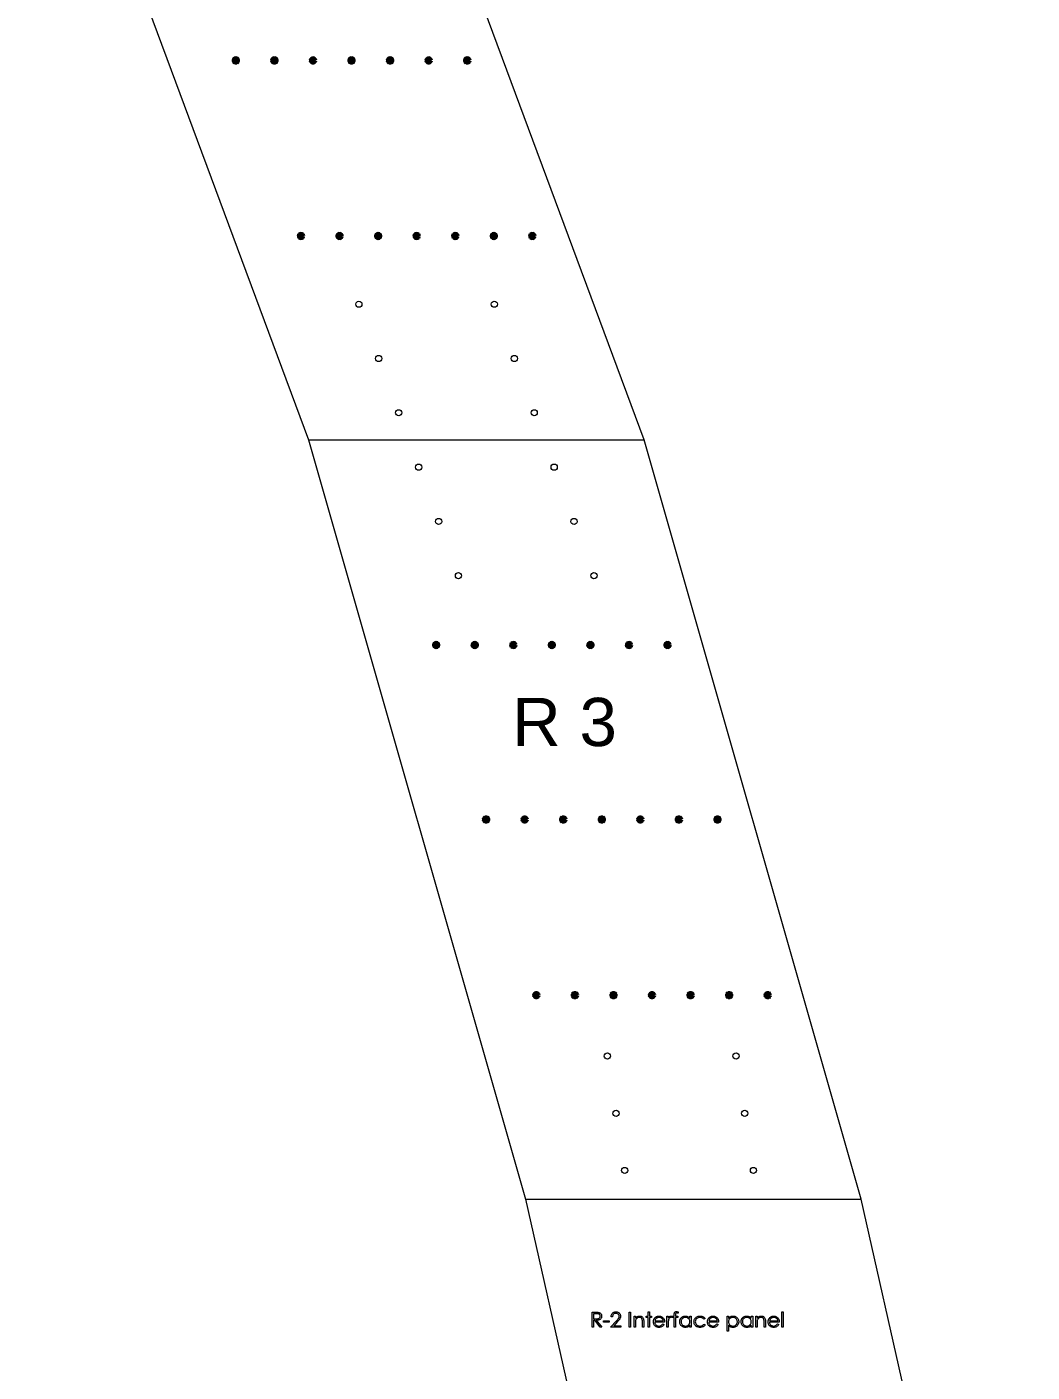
# Model space of a CAD drawing. Header units: inches. Extents: x -2039 to 487, y -866 to 2565.
# Drawn here: x 270.1 to 374.4, y 2153.4 to 2292.9 of the extents above; entities that cross this region are included whole.
import ezdxf

# ---------------------------------------------------------------- set-up
doc = ezdxf.new("R2010")
doc.units = ezdxf.units.IN
doc.header["$MEASUREMENT"] = 0
doc.header["$PDMODE"] = 32
doc.header["$PDSIZE"] = 0.51
doc.layers.add('Drilling', color=3, linetype='Continuous', lineweight=13)
doc.layers.add('Engrave', color=4, linetype='Continuous', lineweight=50)
doc.styles.get("Standard").update_dxf_attribs({"font": 'Arial.ttf'})

# ---------------------------------------------------------------- blocks, each defined once
blk = doc.blocks.new('*U67')
at = {"layer": 'Engrave'}
blk.add_point((0, 0), dxfattribs=at)
blk = doc.blocks.new('*U69')
at = {"layer": 'Engrave', "color": 0, "linetype": 'ByBlock', "lineweight": -2, "transparency": 16777216}
for p in [(-24, 0), (-20, 0), (-16, 0), (-12, 0), (-8, 0), (-4, 0), (0, 0)]:
    blk.add_blockref('*U67', p, dxfattribs=at)
blk = doc.blocks.new('*U70')
at = {"layer": 'Engrave'}
blk.add_point((0, 0), dxfattribs=at)
blk = doc.blocks.new('*U71')
at = {"layer": 'Engrave', "color": 0, "linetype": 'ByBlock', "lineweight": -2, "transparency": 16777216}
for p in [(-24, 0), (-20, 0), (-16, 0), (-12, 0), (-8, 0), (-4, 0), (0, 0)]:
    blk.add_blockref('*U70', p, dxfattribs=at)
blk = doc.blocks.new('*U72')
at = {"layer": 'Engrave'}
blk.add_point((0, 0), dxfattribs=at)
blk = doc.blocks.new('*U73')
at = {"layer": 'Engrave', "color": 0, "linetype": 'ByBlock', "lineweight": -2, "transparency": 16777216}
for p in [(-24, 0), (-20, 0), (-16, 0), (-12, 0), (-8, 0), (-4, 0), (0, 0)]:
    blk.add_blockref('*U72', p, dxfattribs=at)
blk = doc.blocks.new('*U76')
at = {"layer": 'Engrave'}
blk.add_point((0, 0), dxfattribs=at)
blk = doc.blocks.new('*U77')
at = {"layer": 'Engrave', "color": 0, "linetype": 'ByBlock', "lineweight": -2, "transparency": 16777216}
for p in [(-24, 0), (-20, 0), (-16, 0), (-12, 0), (-8, 0), (-4, 0), (0, 0)]:
    blk.add_blockref('*U76', p, dxfattribs=at)
blk = doc.blocks.new('*U78')
at = {"layer": 'Engrave'}
blk.add_point((0, 0), dxfattribs=at)
blk = doc.blocks.new('*U79')
at = {"layer": 'Engrave', "color": 0, "linetype": 'ByBlock', "lineweight": -2, "transparency": 16777216}
for p in [(-24, 0), (-20, 0), (-16, 0), (-12, 0), (-8, 0), (-4, 0), (0, 0)]:
    blk.add_blockref('*U78', p, dxfattribs=at)

msp = doc.modelspace()

# ---------------------------------------------------------------- linework, layer by layer
at = {"color": 7, "linetype": 'Continuous', "lineweight": 15}
for p, q in [((270.09, 2328.77), (299.31, 2250.05)), ((334.11, 2250.05), (304.9, 2328.77)), ((299.31, 2250.05), (334.11, 2250.05)), ((299.31, 2250.05), (321.82, 2171.33)), ((299.31, 2250.05), (334.11, 2250.05)), ((356.62, 2171.33), (334.11, 2250.05)), ((321.82, 2171.33), (356.62, 2171.33)), ((321.82, 2171.33), (339.56, 2092.61)), ((321.82, 2171.33), (356.62, 2171.33)), ((374.37, 2092.61), (356.62, 2171.33)), ((328.73, 2159.6), (329.04, 2159.6)), ((328.73, 2158.04), (328.73, 2159.6)), ((328.87, 2159.44), (328.87, 2158.92)), ((329.16, 2159.44), (328.87, 2159.44)), ((332.58, 2159.6), (332.72, 2159.6)), ((332.58, 2158.04), (332.58, 2159.6)), ((332.72, 2159.6), (332.72, 2158.04)), ((334.54, 2159.64), (334.68, 2159.64)), ((334.54, 2159.18), (334.54, 2159.64)), ((334.68, 2159.64), (334.68, 2159.18)), ((337.65, 2159.63), (337.65, 2159.49)), ((348.4, 2159.64), (348.54, 2159.64)), ((348.4, 2158.04), (348.4, 2159.64)), ((348.54, 2159.64), (348.54, 2158.04)), ((328.87, 2158.04), (328.73, 2158.04)), ((328.87, 2158.92), (329.16, 2158.92)), ((328.87, 2158.76), (328.87, 2158.04)), ((328.99, 2158.76), (328.87, 2158.76)), ((329.56, 2158.04), (328.99, 2158.76)), ((329.16, 2158.76), (329.73, 2158.04)), ((329.73, 2158.04), (329.56, 2158.04)), ((329.91, 2158.72), (330.51, 2158.72)), ((329.91, 2158.56), (329.91, 2158.72)), ((330.51, 2158.56), (329.91, 2158.56)), ((330.51, 2158.72), (330.51, 2158.56)), ((330.63, 2158.04), (331.24, 2158.69)), ((331.7, 2158.04), (330.63, 2158.04)), ((330.83, 2159.12), (330.69, 2159.12)), ((331.36, 2158.62), (330.97, 2158.2)), ((330.97, 2158.2), (331.7, 2158.2)), ((331.7, 2158.2), (331.7, 2158.04)), ((332.72, 2158.04), (332.58, 2158.04)), ((333.08, 2159.18), (333.22, 2159.18)), ((333.08, 2158.04), (333.08, 2159.18)), ((333.22, 2158.04), (333.08, 2158.04)), ((333.22, 2159.18), (333.22, 2158.98)), ((333.22, 2158.45), (333.22, 2158.04)), ((333.94, 2158.04), (333.94, 2158.58)), ((334.08, 2158.04), (333.94, 2158.04)), ((334.08, 2158.62), (334.08, 2158.04)), ((334.34, 2159.04), (334.34, 2159.18)), ((334.34, 2159.18), (334.54, 2159.18)), ((334.54, 2159.04), (334.34, 2159.04)), ((334.54, 2158.04), (334.54, 2159.04)), ((334.68, 2158.04), (334.54, 2158.04)), ((334.68, 2159.18), (334.88, 2159.18)), ((334.68, 2159.04), (334.68, 2158.04)), ((334.88, 2159.04), (334.68, 2159.04)), ((334.88, 2159.18), (334.88, 2159.04)), ((336.24, 2158.58), (335.22, 2158.58)), ((335.24, 2158.72), (336.1, 2158.72)), ((336.06, 2158.4), (336.18, 2158.34)), ((336.48, 2159.18), (336.62, 2159.18)), ((336.48, 2158.04), (336.48, 2159.18)), ((336.62, 2158.04), (336.48, 2158.04)), ((336.62, 2159.18), (336.62, 2159.01)), ((336.62, 2158.42), (336.62, 2158.04)), ((337.02, 2159.16), (336.95, 2159.04)), ((337.08, 2159.18), (337.25, 2159.18)), ((337.08, 2159.04), (337.08, 2159.18)), ((337.25, 2159.04), (337.08, 2159.04)), ((337.25, 2159.18), (337.25, 2159.36)), ((337.25, 2158.04), (337.25, 2159.04)), ((337.39, 2158.04), (337.25, 2158.04)), ((337.39, 2159.34), (337.39, 2159.18)), ((337.39, 2159.18), (337.63, 2159.18)), ((337.39, 2159.04), (337.39, 2158.04)), ((337.63, 2159.04), (337.39, 2159.04)), ((337.63, 2159.18), (337.63, 2159.04)), ((338.87, 2159.18), (339.01, 2159.18)), ((338.87, 2158.97), (338.87, 2159.18)), ((338.87, 2158.04), (338.87, 2158.24)), ((339.01, 2158.04), (338.87, 2158.04)), ((339.01, 2159.18), (339.01, 2158.04)), ((340.45, 2158.93), (340.33, 2158.86)), ((340.33, 2158.36), (340.45, 2158.28)), ((341.85, 2158.58), (340.83, 2158.58)), ((340.85, 2158.72), (341.71, 2158.72)), ((341.67, 2158.4), (341.79, 2158.34)), ((342.73, 2159.18), (342.87, 2159.18)), ((342.73, 2157.62), (342.73, 2159.18)), ((342.87, 2159.18), (342.87, 2158.97)), ((342.87, 2158.25), (342.87, 2157.62)), ((345.24, 2159.18), (345.38, 2159.18)), ((345.24, 2158.97), (345.24, 2159.18)), ((345.24, 2158.04), (345.24, 2158.24)), ((345.38, 2158.04), (345.24, 2158.04)), ((345.38, 2159.18), (345.38, 2158.04)), ((345.7, 2159.18), (345.84, 2159.18)), ((345.7, 2158.04), (345.7, 2159.18)), ((345.84, 2158.04), (345.7, 2158.04)), ((345.84, 2159.18), (345.84, 2158.98)), ((345.84, 2158.45), (345.84, 2158.04)), ((346.56, 2158.04), (346.56, 2158.58)), ((346.7, 2158.04), (346.56, 2158.04)), ((346.7, 2158.62), (346.7, 2158.04)), ((348.14, 2158.58), (347.12, 2158.58)), ((347.14, 2158.72), (348, 2158.72)), ((347.96, 2158.4), (348.08, 2158.34)), ((348.54, 2158.04), (348.4, 2158.04)), ((342.87, 2157.62), (342.73, 2157.62))]:
    msp.add_line(p, q, dxfattribs=at)
for points, knots in [([(329.04, 2159.6), (329.11, 2159.6), (329.23, 2159.6), (329.35, 2159.59), (329.4, 2159.58)], [0, 0, 0, 0, 0.560242, 1, 1, 1, 1]), ([(329.57, 2159.19), (329.57, 2159.2), (329.57, 2159.22), (329.56, 2159.26), (329.55, 2159.29), (329.53, 2159.33), (329.5, 2159.36), (329.48, 2159.38), (329.44, 2159.4), (329.41, 2159.41), (329.39, 2159.42), (329.36, 2159.43), (329.34, 2159.43), (329.31, 2159.44), (329.28, 2159.44), (329.24, 2159.44), (329.2, 2159.44), (329.18, 2159.44), (329.16, 2159.44)], [0.0000026, 0.0000026, 0.0000026, 0.0000026, 0.0688143, 0.1363648, 0.2040194, 0.2730637, 0.3429133, 0.4109654, 0.4791688, 0.549308, 0.5876516, 0.6306467, 0.6788788, 0.7319343, 0.7911114, 0.8552832, 0.9250859, 0.9999969, 0.9999969, 0.9999969, 0.9999969]), ([(329.4, 2159.58), (329.43, 2159.57), (329.5, 2159.55), (329.58, 2159.49), (329.66, 2159.41), (329.71, 2159.31), (329.71, 2159.23), (329.71, 2159.19)], [0, 0, 0, 0, 0.186821, 0.373531, 0.56029, 0.780019, 1, 1, 1, 1]), ([(330.69, 2159.12), (330.7, 2159.17), (330.71, 2159.27), (330.77, 2159.41), (330.86, 2159.52), (330.97, 2159.6), (331.08, 2159.64), (331.16, 2159.64), (331.2, 2159.64)], [0, 0, 0, 0, 0.186742, 0.373273, 0.559824, 0.706545, 0.85323, 1, 1, 1, 1]), ([(331.2, 2159.48), (331.16, 2159.48), (331.09, 2159.48), (330.99, 2159.43), (330.91, 2159.35), (330.85, 2159.25), (330.84, 2159.16), (330.83, 2159.12)], [0, 0, 0, 0, 0.186793, 0.373348, 0.559982, 0.779743, 1, 1, 1, 1]), ([(331.2, 2159.64), (331.25, 2159.64), (331.34, 2159.63), (331.47, 2159.58), (331.57, 2159.49), (331.63, 2159.39), (331.67, 2159.29), (331.67, 2159.21), (331.68, 2159.18)], [0, 0, 0, 0, 0.186737, 0.373121, 0.559616, 0.706439, 0.853176, 1, 1, 1, 1]), ([(331.54, 2159.17), (331.53, 2159.2), (331.53, 2159.26), (331.48, 2159.35), (331.41, 2159.42), (331.31, 2159.47), (331.23, 2159.48), (331.2, 2159.48)], [0, 0, 0, 0, 0.186696, 0.373295, 0.560145, 0.779931, 1, 1, 1, 1]), ([(337.25, 2159.36), (337.25, 2159.39), (337.25, 2159.45), (337.26, 2159.53), (337.3, 2159.6), (337.38, 2159.66), (337.44, 2159.66), (337.47, 2159.66)], [0, 0, 0, 0, 0.187489, 0.374737, 0.560714, 0.779933, 1, 1, 1, 1]), ([(337.5, 2159.52), (337.48, 2159.52), (337.45, 2159.52), (337.41, 2159.49), (337.39, 2159.46), (337.39, 2159.4), (337.39, 2159.36), (337.39, 2159.34)], [0, 0, 0, 0, 0.249306, 0.374519, 0.498866, 0.74898, 1, 1, 1, 1]), ([(337.47, 2159.66), (337.51, 2159.66), (337.57, 2159.66), (337.62, 2159.64), (337.65, 2159.63)], [0, 0, 0, 0, 0.559726, 1, 1, 1, 1]), ([(337.65, 2159.49), (337.62, 2159.5), (337.57, 2159.52), (337.53, 2159.52), (337.5, 2159.52)], [0, 0, 0, 0, 0.560243, 1, 1, 1, 1]), ([(329.16, 2158.92), (329.19, 2158.92), (329.25, 2158.92), (329.34, 2158.93), (329.43, 2158.95), (329.49, 2159), (329.54, 2159.05), (329.57, 2159.12), (329.57, 2159.16), (329.57, 2159.19)], [0, 0, 0, 0, 0.166936, 0.333801, 0.50024, 0.625178, 0.750151, 0.875063, 1, 1, 1, 1]), ([(329.71, 2159.19), (329.71, 2159.15), (329.71, 2159.07), (329.66, 2158.97), (329.59, 2158.88), (329.5, 2158.82), (329.39, 2158.78), (329.28, 2158.76), (329.2, 2158.76), (329.16, 2158.76)], [0, 0, 0, 0, 0.139993, 0.279916, 0.419769, 0.559704, 0.706303, 0.853122, 1, 1, 1, 1]), ([(331.24, 2158.69), (331.28, 2158.73), (331.35, 2158.8), (331.44, 2158.91), (331.5, 2159), (331.53, 2159.08), (331.53, 2159.14), (331.54, 2159.17)], [0, 0, 0, 0, 0.280157, 0.560229, 0.706868, 0.853462, 1, 1, 1, 1]), ([(331.68, 2159.18), (331.67, 2159.14), (331.67, 2159.06), (331.62, 2158.94), (331.55, 2158.83), (331.46, 2158.72), (331.39, 2158.65), (331.36, 2158.62)], [0, 0, 0, 0, 0.186477, 0.37296, 0.559658, 0.779814, 1, 1, 1, 1]), ([(333.22, 2158.98), (333.25, 2159.01), (333.31, 2159.09), (333.42, 2159.16), (333.54, 2159.2), (333.62, 2159.2), (333.65, 2159.2)], [0, 0, 0, 0, 0.280102, 0.559776, 0.779867, 1, 1, 1, 1]), ([(333.24, 2158.76), (333.24, 2158.73), (333.22, 2158.67), (333.22, 2158.57), (333.22, 2158.5), (333.22, 2158.45)], [0, 0, 0, 0, 0.279874, 0.559923, 1, 1, 1, 1]), ([(333.63, 2159.06), (333.6, 2159.06), (333.53, 2159.06), (333.44, 2159.02), (333.35, 2158.95), (333.28, 2158.87), (333.25, 2158.8), (333.24, 2158.76)], [0, 0, 0, 0, 0.186707, 0.373404, 0.560215, 0.780127, 1, 1, 1, 1]), ([(333.92, 2158.84), (333.92, 2158.86), (333.9, 2158.91), (333.86, 2158.98), (333.8, 2159.03), (333.72, 2159.06), (333.66, 2159.06), (333.63, 2159.06)], [0, 0, 0, 0, 0.186823, 0.37354, 0.560086, 0.779896, 1, 1, 1, 1]), ([(333.65, 2159.2), (333.69, 2159.2), (333.77, 2159.2), (333.88, 2159.15), (333.97, 2159.08), (334.03, 2158.98), (334.06, 2158.86), (334.08, 2158.74), (334.08, 2158.66), (334.08, 2158.62)], [0, 0, 0, 0, 0.140015, 0.279924, 0.419846, 0.559712, 0.706244, 0.853095, 1, 1, 1, 1]), ([(333.94, 2158.58), (333.94, 2158.63), (333.94, 2158.71), (333.93, 2158.8), (333.92, 2158.84)], [0, 0, 0, 0, 0.560256, 1, 1, 1, 1]), ([(335.08, 2158.61), (335.08, 2158.65), (335.09, 2158.72), (335.12, 2158.83), (335.16, 2158.92), (335.2, 2158.97), (335.21, 2158.99)], [0, 0, 0, 0, 0.279971, 0.559866, 0.779915, 1, 1, 1, 1]), ([(335.66, 2158.02), (335.61, 2158.02), (335.53, 2158.03), (335.4, 2158.06), (335.29, 2158.13), (335.2, 2158.23), (335.13, 2158.34), (335.09, 2158.47), (335.08, 2158.56), (335.08, 2158.61)], [0, 0, 0, 0, 0.140085, 0.280056, 0.419973, 0.55995, 0.706628, 0.853298, 1, 1, 1, 1]), ([(335.21, 2158.99), (335.23, 2159.01), (335.26, 2159.04), (335.3, 2159.08), (335.35, 2159.12), (335.41, 2159.15), (335.47, 2159.17), (335.53, 2159.19), (335.59, 2159.2), (335.64, 2159.2), (335.66, 2159.2)], [0, 0, 0, 0, 0.1288353, 0.2535893, 0.3746433, 0.49534, 0.6163248, 0.7397593, 0.8668423, 0.9999978, 0.9999978, 0.9999978, 0.9999978]), ([(335.22, 2158.58), (335.23, 2158.54), (335.23, 2158.46), (335.28, 2158.34), (335.36, 2158.26), (335.45, 2158.2), (335.54, 2158.17), (335.61, 2158.16), (335.64, 2158.16)], [0, 0, 0, 0, 0.186724, 0.37325, 0.559774, 0.706487, 0.853185, 1, 1, 1, 1]), ([(335.37, 2158.96), (335.35, 2158.94), (335.32, 2158.9), (335.27, 2158.82), (335.25, 2158.76), (335.24, 2158.72)], [0, 0, 0, 0, 0.279925, 0.559973, 1, 1, 1, 1]), ([(335.67, 2159.06), (335.64, 2159.06), (335.58, 2159.06), (335.5, 2159.03), (335.43, 2159), (335.39, 2158.97), (335.37, 2158.96)], [0, 0, 0, 0, 0.279962, 0.559812, 0.779883, 1, 1, 1, 1]), ([(335.64, 2158.16), (335.69, 2158.16), (335.78, 2158.17), (335.9, 2158.23), (336, 2158.31), (336.04, 2158.37), (336.06, 2158.4)], [0, 0, 0, 0, 0.279901, 0.559698, 0.779538, 1, 1, 1, 1]), ([(335.66, 2159.2), (335.71, 2159.2), (335.81, 2159.19), (335.94, 2159.14), (336.04, 2159.07), (336.09, 2159.01), (336.12, 2158.98)], [0, 0, 0, 0, 0.279986, 0.559733, 0.779837, 1, 1, 1, 1]), ([(336.18, 2158.34), (336.16, 2158.3), (336.12, 2158.23), (336.04, 2158.14), (335.93, 2158.07), (335.8, 2158.03), (335.7, 2158.02), (335.66, 2158.02)], [0, 0, 0, 0, 0.186832, 0.37346, 0.560131, 0.779936, 1, 1, 1, 1]), ([(336.1, 2158.72), (336.09, 2158.76), (336.07, 2158.83), (336.01, 2158.93), (335.92, 2159), (335.8, 2159.05), (335.71, 2159.06), (335.67, 2159.06)], [0, 0, 0, 0, 0.186904, 0.373476, 0.560059, 0.780031, 1, 1, 1, 1]), ([(336.12, 2158.98), (336.14, 2158.94), (336.19, 2158.88), (336.22, 2158.77), (336.24, 2158.67), (336.24, 2158.61), (336.24, 2158.58)], [0, 0, 0, 0, 0.279845, 0.559744, 0.779846, 1, 1, 1, 1]), ([(336.62, 2159.01), (336.63, 2159.03), (336.65, 2159.06), (336.69, 2159.1), (336.72, 2159.13), (336.76, 2159.16), (336.79, 2159.18), (336.83, 2159.19), (336.86, 2159.2), (336.89, 2159.2), (336.9, 2159.2)], [0.0000066, 0.0000066, 0.0000066, 0.0000066, 0.1600594, 0.3061124, 0.4383665, 0.5605415, 0.6753172, 0.7861136, 0.8928418, 1, 1, 1, 1]), ([(336.65, 2158.82), (336.64, 2158.78), (336.63, 2158.71), (336.63, 2158.58), (336.62, 2158.48), (336.62, 2158.42)], [0, 0, 0, 0, 0.279806, 0.559885, 1, 1, 1, 1]), ([(336.88, 2159.06), (336.84, 2159.06), (336.78, 2159.04), (336.71, 2158.97), (336.67, 2158.89), (336.66, 2158.84), (336.65, 2158.82)], [0, 0, 0, 0, 0.277919, 0.557928, 0.778863, 1, 1, 1, 1]), ([(336.95, 2159.04), (336.93, 2159.05), (336.91, 2159.06), (336.89, 2159.06), (336.88, 2159.06)], [0, 0, 0, 0, 0.560398, 1, 1, 1, 1]), ([(336.9, 2159.2), (336.93, 2159.2), (336.97, 2159.19), (337.01, 2159.17), (337.02, 2159.16)], [0, 0, 0, 0, 0.559255, 1, 1, 1, 1]), ([(337.81, 2158.61), (337.81, 2158.63), (337.81, 2158.67), (337.82, 2158.73), (337.83, 2158.79), (337.85, 2158.84), (337.87, 2158.89), (337.9, 2158.94), (337.94, 2158.99), (337.98, 2159.03), (338.03, 2159.07), (338.07, 2159.11), (338.12, 2159.14), (338.18, 2159.16), (338.23, 2159.18), (338.29, 2159.19), (338.35, 2159.2), (338.39, 2159.2), (338.41, 2159.2)], [0.000001, 0.000001, 0.000001, 0.000001, 0.0637745, 0.1260788, 0.1869041, 0.2475739, 0.3080034, 0.3691319, 0.4320332, 0.4967908, 0.5616108, 0.6249139, 0.6867263, 0.7480788, 0.8095823, 0.8716307, 0.9348858, 1, 1, 1, 1]), ([(338.4, 2158.02), (338.36, 2158.02), (338.27, 2158.03), (338.14, 2158.07), (338.03, 2158.14), (337.94, 2158.23), (337.86, 2158.35), (337.81, 2158.48), (337.81, 2158.57), (337.81, 2158.61)], [0, 0, 0, 0, 0.140048, 0.280013, 0.420027, 0.560099, 0.706722, 0.853302, 1, 1, 1, 1]), ([(338.41, 2159.06), (338.36, 2159.06), (338.27, 2159.05), (338.15, 2159), (338.06, 2158.91), (337.99, 2158.82), (337.95, 2158.72), (337.95, 2158.65), (337.95, 2158.61)], [0, 0, 0, 0, 0.186618, 0.373211, 0.559715, 0.706516, 0.853293, 1, 1, 1, 1]), ([(337.95, 2158.61), (337.95, 2158.57), (337.96, 2158.48), (338.02, 2158.36), (338.1, 2158.27), (338.2, 2158.2), (338.3, 2158.17), (338.37, 2158.16), (338.41, 2158.16)], [0, 0, 0, 0, 0.1865, 0.373091, 0.559633, 0.706448, 0.853229, 1, 1, 1, 1]), ([(338.87, 2158.24), (338.83, 2158.2), (338.77, 2158.13), (338.64, 2158.06), (338.52, 2158.03), (338.44, 2158.02), (338.4, 2158.02)], [0, 0, 0, 0, 0.279994, 0.559724, 0.779868, 1, 1, 1, 1]), ([(338.41, 2159.2), (338.46, 2159.2), (338.56, 2159.19), (338.69, 2159.14), (338.79, 2159.06), (338.84, 2159), (338.87, 2158.97)], [0, 0, 0, 0, 0.27998, 0.559751, 0.779811, 1, 1, 1, 1]), ([(338.87, 2158.61), (338.86, 2158.65), (338.86, 2158.74), (338.8, 2158.87), (338.71, 2158.96), (338.61, 2159.02), (338.51, 2159.06), (338.44, 2159.06), (338.41, 2159.06)], [0, 0, 0, 0, 0.186659, 0.37309, 0.559691, 0.70642, 0.853158, 1, 1, 1, 1]), ([(338.41, 2158.16), (338.45, 2158.16), (338.54, 2158.17), (338.66, 2158.23), (338.76, 2158.31), (338.83, 2158.4), (338.86, 2158.5), (338.87, 2158.57), (338.87, 2158.61)], [0, 0, 0, 0, 0.186629, 0.373255, 0.559685, 0.706426, 0.853186, 1, 1, 1, 1]), ([(339.29, 2158.6), (339.29, 2158.65), (339.3, 2158.74), (339.35, 2158.87), (339.42, 2158.98), (339.52, 2159.08), (339.65, 2159.15), (339.78, 2159.2), (339.88, 2159.2), (339.93, 2159.2)], [0, 0, 0, 0, 0.139978, 0.279961, 0.419943, 0.559901, 0.706572, 0.853257, 1, 1, 1, 1]), ([(339.92, 2158.02), (339.87, 2158.02), (339.78, 2158.03), (339.65, 2158.06), (339.53, 2158.13), (339.43, 2158.22), (339.35, 2158.33), (339.3, 2158.46), (339.29, 2158.56), (339.29, 2158.6)], [0, 0, 0, 0, 0.140091, 0.280123, 0.420121, 0.560173, 0.706806, 0.853358, 1, 1, 1, 1]), ([(339.92, 2159.06), (339.87, 2159.06), (339.78, 2159.05), (339.65, 2159), (339.55, 2158.92), (339.48, 2158.83), (339.44, 2158.72), (339.43, 2158.65), (339.43, 2158.61)], [0, 0, 0, 0, 0.186752, 0.373266, 0.55983, 0.706579, 0.853234, 1, 1, 1, 1]), ([(339.43, 2158.61), (339.43, 2158.57), (339.44, 2158.48), (339.51, 2158.35), (339.6, 2158.26), (339.7, 2158.2), (339.81, 2158.17), (339.88, 2158.16), (339.92, 2158.16)], [0, 0, 0, 0, 0.186465, 0.372989, 0.559475, 0.706285, 0.853116, 1, 1, 1, 1]), ([(340.33, 2158.86), (340.3, 2158.9), (340.24, 2158.96), (340.13, 2159.03), (340.02, 2159.06), (339.95, 2159.06), (339.92, 2159.06)], [0, 0, 0, 0, 0.279909, 0.559611, 0.779775, 1, 1, 1, 1]), ([(339.92, 2158.16), (339.96, 2158.16), (340.05, 2158.17), (340.17, 2158.22), (340.26, 2158.28), (340.31, 2158.33), (340.33, 2158.36)], [0, 0, 0, 0, 0.279951, 0.559717, 0.779836, 1, 1, 1, 1]), ([(340.45, 2158.28), (340.43, 2158.25), (340.38, 2158.19), (340.29, 2158.12), (340.18, 2158.06), (340.05, 2158.03), (339.96, 2158.02), (339.92, 2158.02)], [0, 0, 0, 0, 0.186625, 0.373255, 0.559948, 0.77991, 1, 1, 1, 1]), ([(339.93, 2159.2), (339.95, 2159.2), (339.98, 2159.2), (340.04, 2159.19), (340.09, 2159.18), (340.15, 2159.17), (340.2, 2159.15), (340.24, 2159.13), (340.29, 2159.1), (340.33, 2159.08), (340.36, 2159.05), (340.39, 2159.01), (340.42, 2158.98), (340.44, 2158.95), (340.45, 2158.93)], [0, 0, 0, 0, 0.091269, 0.182081, 0.27191, 0.362049, 0.450066, 0.533976, 0.613602, 0.690198, 0.765413, 0.841437, 0.919733, 1, 1, 1, 1]), ([(340.69, 2158.61), (340.69, 2158.65), (340.7, 2158.72), (340.73, 2158.83), (340.77, 2158.92), (340.8, 2158.97), (340.82, 2158.99)], [0, 0, 0, 0, 0.279972, 0.559867, 0.779917, 1, 1, 1, 1]), ([(341.26, 2158.02), (341.22, 2158.02), (341.14, 2158.03), (341.01, 2158.06), (340.9, 2158.13), (340.81, 2158.23), (340.74, 2158.34), (340.7, 2158.47), (340.69, 2158.56), (340.69, 2158.61)], [0, 0, 0, 0, 0.140084, 0.280056, 0.419975, 0.55995, 0.706629, 0.853299, 1, 1, 1, 1]), ([(340.82, 2158.99), (340.85, 2159.03), (340.92, 2159.1), (341.04, 2159.16), (341.16, 2159.2), (341.23, 2159.2), (341.27, 2159.2)], [0, 0, 0, 0, 0.279934, 0.559644, 0.779767, 1, 1, 1, 1]), ([(340.83, 2158.58), (340.83, 2158.54), (340.84, 2158.46), (340.89, 2158.34), (340.97, 2158.26), (341.06, 2158.2), (341.15, 2158.17), (341.22, 2158.16), (341.25, 2158.16)], [0, 0, 0, 0, 0.186725, 0.373252, 0.559776, 0.70649, 0.853188, 1, 1, 1, 1]), ([(340.98, 2158.96), (340.96, 2158.94), (340.93, 2158.9), (340.88, 2158.82), (340.86, 2158.76), (340.85, 2158.72)], [0, 0, 0, 0, 0.27992, 0.559968, 1, 1, 1, 1]), ([(341.28, 2159.06), (341.25, 2159.06), (341.19, 2159.06), (341.11, 2159.03), (341.04, 2159), (341, 2158.97), (340.98, 2158.96)], [0, 0, 0, 0, 0.279967, 0.559808, 0.779884, 1, 1, 1, 1]), ([(341.25, 2158.16), (341.29, 2158.16), (341.39, 2158.17), (341.51, 2158.23), (341.6, 2158.31), (341.65, 2158.37), (341.67, 2158.4)], [0, 0, 0, 0, 0.279906, 0.559702, 0.779539, 1, 1, 1, 1]), ([(341.79, 2158.34), (341.77, 2158.3), (341.73, 2158.23), (341.65, 2158.14), (341.54, 2158.07), (341.41, 2158.03), (341.31, 2158.02), (341.26, 2158.02)], [0, 0, 0, 0, 0.186832, 0.373459, 0.560133, 0.779939, 1, 1, 1, 1]), ([(341.27, 2159.2), (341.32, 2159.2), (341.42, 2159.19), (341.55, 2159.14), (341.65, 2159.07), (341.7, 2159.01), (341.73, 2158.98)], [0, 0, 0, 0, 0.279982, 0.559729, 0.779837, 1, 1, 1, 1]), ([(341.71, 2158.72), (341.7, 2158.76), (341.68, 2158.83), (341.62, 2158.93), (341.52, 2159), (341.41, 2159.05), (341.32, 2159.06), (341.28, 2159.06)], [0, 0, 0, 0, 0.186903, 0.373478, 0.560058, 0.780031, 1, 1, 1, 1]), ([(341.73, 2158.98), (341.75, 2158.94), (341.79, 2158.88), (341.83, 2158.77), (341.85, 2158.67), (341.85, 2158.61), (341.85, 2158.58)], [0, 0, 0, 0, 0.279845, 0.559743, 0.779846, 1, 1, 1, 1]), ([(342.87, 2158.97), (342.91, 2159.01), (342.97, 2159.09), (343.09, 2159.16), (343.22, 2159.2), (343.3, 2159.2), (343.34, 2159.2)], [0, 0, 0, 0, 0.280014, 0.559587, 0.779764, 1, 1, 1, 1]), ([(343.33, 2159.06), (343.29, 2159.06), (343.2, 2159.05), (343.07, 2159), (342.98, 2158.91), (342.92, 2158.82), (342.88, 2158.71), (342.88, 2158.64), (342.87, 2158.61)], [0, 0, 0, 0, 0.186652, 0.373142, 0.559731, 0.706468, 0.853168, 1, 1, 1, 1]), ([(342.87, 2158.61), (342.88, 2158.56), (342.88, 2158.47), (342.94, 2158.35), (343.03, 2158.26), (343.13, 2158.2), (343.23, 2158.17), (343.3, 2158.16), (343.34, 2158.16)], [0, 0, 0, 0, 0.186628, 0.373067, 0.559511, 0.706347, 0.853178, 1, 1, 1, 1]), ([(343.34, 2158.02), (343.29, 2158.02), (343.19, 2158.03), (343.06, 2158.09), (342.95, 2158.16), (342.9, 2158.22), (342.87, 2158.25)], [0, 0, 0, 0, 0.279892, 0.55961, 0.779759, 1, 1, 1, 1]), ([(343.8, 2158.61), (343.79, 2158.66), (343.78, 2158.75), (343.72, 2158.87), (343.64, 2158.96), (343.54, 2159.02), (343.44, 2159.06), (343.37, 2159.06), (343.33, 2159.06)], [0, 0, 0, 0, 0.186487, 0.373079, 0.559587, 0.706358, 0.85317, 1, 1, 1, 1]), ([(343.34, 2159.2), (343.38, 2159.2), (343.47, 2159.2), (343.59, 2159.15), (343.7, 2159.08), (343.8, 2158.99), (343.88, 2158.88), (343.93, 2158.75), (343.93, 2158.66), (343.94, 2158.61)], [0, 0, 0, 0, 0.140065, 0.280058, 0.420047, 0.560107, 0.706753, 0.853337, 1, 1, 1, 1]), ([(343.94, 2158.61), (343.93, 2158.57), (343.93, 2158.48), (343.89, 2158.36), (343.82, 2158.25), (343.72, 2158.15), (343.61, 2158.08), (343.48, 2158.03), (343.39, 2158.02), (343.34, 2158.02)], [0, 0, 0, 0, 0.140052, 0.280014, 0.420006, 0.560077, 0.706722, 0.853309, 1, 1, 1, 1]), ([(343.34, 2158.16), (343.38, 2158.16), (343.47, 2158.17), (343.59, 2158.23), (343.69, 2158.31), (343.75, 2158.41), (343.79, 2158.51), (343.79, 2158.58), (343.8, 2158.61)], [0, 0, 0, 0, 0.186576, 0.373121, 0.55961, 0.706422, 0.853221, 1, 1, 1, 1]), ([(344.18, 2158.61), (344.18, 2158.63), (344.18, 2158.67), (344.19, 2158.73), (344.2, 2158.79), (344.22, 2158.84), (344.24, 2158.89), (344.27, 2158.94), (344.31, 2158.99), (344.35, 2159.03), (344.4, 2159.07), (344.44, 2159.11), (344.49, 2159.14), (344.55, 2159.16), (344.6, 2159.18), (344.66, 2159.19), (344.72, 2159.2), (344.76, 2159.2), (344.78, 2159.2)], [0.000001, 0.000001, 0.000001, 0.000001, 0.0637745, 0.1260788, 0.1869041, 0.2475739, 0.3080034, 0.3691319, 0.4320332, 0.4967908, 0.5616108, 0.6249139, 0.6867263, 0.7480788, 0.8095823, 0.8716307, 0.9348858, 1, 1, 1, 1]), ([(344.77, 2158.02), (344.73, 2158.02), (344.64, 2158.03), (344.51, 2158.07), (344.4, 2158.14), (344.31, 2158.23), (344.23, 2158.35), (344.18, 2158.48), (344.18, 2158.57), (344.18, 2158.61)], [0, 0, 0, 0, 0.140048, 0.280013, 0.420027, 0.560099, 0.706722, 0.853302, 1, 1, 1, 1]), ([(344.78, 2159.06), (344.73, 2159.06), (344.64, 2159.05), (344.52, 2159), (344.43, 2158.91), (344.36, 2158.82), (344.32, 2158.72), (344.32, 2158.65), (344.32, 2158.61)], [0, 0, 0, 0, 0.186618, 0.373211, 0.559715, 0.706516, 0.853293, 1, 1, 1, 1]), ([(344.32, 2158.61), (344.32, 2158.57), (344.33, 2158.48), (344.39, 2158.36), (344.47, 2158.27), (344.57, 2158.2), (344.67, 2158.17), (344.74, 2158.16), (344.78, 2158.16)], [0, 0, 0, 0, 0.1865, 0.373089, 0.559633, 0.706448, 0.853229, 1, 1, 1, 1]), ([(345.24, 2158.24), (345.2, 2158.2), (345.14, 2158.13), (345.01, 2158.06), (344.89, 2158.03), (344.81, 2158.02), (344.77, 2158.02)], [0, 0, 0, 0, 0.279994, 0.559724, 0.779868, 1, 1, 1, 1]), ([(344.78, 2159.2), (344.83, 2159.2), (344.93, 2159.19), (345.06, 2159.14), (345.16, 2159.06), (345.21, 2159), (345.24, 2158.97)], [0, 0, 0, 0, 0.27998, 0.559751, 0.779811, 1, 1, 1, 1]), ([(345.24, 2158.61), (345.23, 2158.65), (345.23, 2158.74), (345.17, 2158.87), (345.08, 2158.96), (344.98, 2159.02), (344.88, 2159.06), (344.81, 2159.06), (344.78, 2159.06)], [0, 0, 0, 0, 0.186659, 0.37309, 0.559691, 0.70642, 0.853158, 1, 1, 1, 1]), ([(344.78, 2158.16), (344.82, 2158.16), (344.91, 2158.17), (345.03, 2158.23), (345.13, 2158.31), (345.2, 2158.4), (345.23, 2158.5), (345.24, 2158.57), (345.24, 2158.61)], [0, 0, 0, 0, 0.186629, 0.373255, 0.559685, 0.706426, 0.853186, 1, 1, 1, 1]), ([(345.84, 2158.98), (345.87, 2159.01), (345.93, 2159.09), (346.04, 2159.16), (346.16, 2159.2), (346.24, 2159.2), (346.27, 2159.2)], [0, 0, 0, 0, 0.280104, 0.559783, 0.77987, 1, 1, 1, 1]), ([(345.86, 2158.76), (345.86, 2158.73), (345.85, 2158.67), (345.84, 2158.57), (345.84, 2158.5), (345.84, 2158.45)], [0, 0, 0, 0, 0.279874, 0.559923, 1, 1, 1, 1]), ([(346.25, 2159.06), (346.22, 2159.06), (346.15, 2159.06), (346.06, 2159.02), (345.97, 2158.95), (345.9, 2158.87), (345.87, 2158.8), (345.86, 2158.76)], [0, 0, 0, 0, 0.186698, 0.373404, 0.560216, 0.780128, 1, 1, 1, 1]), ([(346.54, 2158.84), (346.54, 2158.86), (346.52, 2158.91), (346.48, 2158.98), (346.42, 2159.03), (346.34, 2159.06), (346.28, 2159.06), (346.25, 2159.06)], [0, 0, 0, 0, 0.186824, 0.373541, 0.560087, 0.779891, 1, 1, 1, 1]), ([(346.27, 2159.2), (346.31, 2159.2), (346.39, 2159.2), (346.5, 2159.15), (346.59, 2159.08), (346.65, 2158.98), (346.69, 2158.86), (346.7, 2158.74), (346.7, 2158.66), (346.7, 2158.62)], [0, 0, 0, 0, 0.140017, 0.279928, 0.419848, 0.559715, 0.706245, 0.853095, 1, 1, 1, 1]), ([(346.56, 2158.58), (346.56, 2158.63), (346.56, 2158.71), (346.55, 2158.8), (346.54, 2158.84)], [0, 0, 0, 0, 0.560255, 1, 1, 1, 1]), ([(346.98, 2158.61), (346.98, 2158.65), (346.99, 2158.72), (347.02, 2158.83), (347.06, 2158.92), (347.09, 2158.97), (347.11, 2158.99)], [0, 0, 0, 0, 0.279972, 0.559867, 0.779917, 1, 1, 1, 1]), ([(347.55, 2158.02), (347.51, 2158.02), (347.43, 2158.03), (347.3, 2158.06), (347.19, 2158.13), (347.1, 2158.23), (347.03, 2158.34), (346.99, 2158.47), (346.98, 2158.56), (346.98, 2158.61)], [0, 0, 0, 0, 0.140084, 0.280056, 0.419975, 0.55995, 0.706629, 0.853299, 1, 1, 1, 1]), ([(347.11, 2158.99), (347.14, 2159.03), (347.21, 2159.1), (347.33, 2159.16), (347.45, 2159.2), (347.52, 2159.2), (347.56, 2159.2)], [0, 0, 0, 0, 0.279934, 0.559644, 0.779767, 1, 1, 1, 1]), ([(347.12, 2158.58), (347.12, 2158.54), (347.13, 2158.46), (347.18, 2158.34), (347.26, 2158.26), (347.35, 2158.2), (347.44, 2158.17), (347.51, 2158.16), (347.54, 2158.16)], [0, 0, 0, 0, 0.186725, 0.373252, 0.559776, 0.70649, 0.853188, 1, 1, 1, 1]), ([(347.27, 2158.96), (347.25, 2158.94), (347.22, 2158.9), (347.17, 2158.82), (347.15, 2158.76), (347.14, 2158.72)], [0, 0, 0, 0, 0.27992, 0.559968, 1, 1, 1, 1]), ([(347.57, 2159.06), (347.54, 2159.06), (347.48, 2159.06), (347.4, 2159.03), (347.33, 2159), (347.29, 2158.97), (347.27, 2158.96)], [0, 0, 0, 0, 0.279967, 0.559808, 0.779884, 1, 1, 1, 1]), ([(347.54, 2158.16), (347.58, 2158.16), (347.68, 2158.17), (347.8, 2158.23), (347.89, 2158.31), (347.94, 2158.37), (347.96, 2158.4)], [0, 0, 0, 0, 0.279906, 0.559702, 0.779539, 1, 1, 1, 1]), ([(348.08, 2158.34), (348.06, 2158.3), (348.02, 2158.23), (347.94, 2158.14), (347.83, 2158.07), (347.7, 2158.03), (347.6, 2158.02), (347.55, 2158.02)], [0, 0, 0, 0, 0.186832, 0.373459, 0.560133, 0.779939, 1, 1, 1, 1]), ([(347.56, 2159.2), (347.61, 2159.2), (347.71, 2159.19), (347.84, 2159.14), (347.94, 2159.07), (347.99, 2159.01), (348.02, 2158.98)], [0, 0, 0, 0, 0.279982, 0.559729, 0.779837, 1, 1, 1, 1]), ([(348, 2158.72), (347.99, 2158.76), (347.97, 2158.83), (347.91, 2158.93), (347.81, 2159), (347.7, 2159.05), (347.61, 2159.06), (347.57, 2159.06)], [0, 0, 0, 0, 0.186904, 0.373479, 0.560058, 0.780031, 1, 1, 1, 1]), ([(348.02, 2158.98), (348.04, 2158.94), (348.08, 2158.88), (348.12, 2158.77), (348.14, 2158.67), (348.14, 2158.61), (348.14, 2158.58)], [0, 0, 0, 0, 0.279845, 0.559743, 0.779846, 1, 1, 1, 1])]:
    msp.add_open_spline(points, degree=3, knots=knots, dxfattribs=at)
at = {"layer": 'Drilling'}
for centre in [(304.53, 2264.13), (318.58, 2264.13), (306.59, 2258.5), (320.65, 2258.5), (308.66, 2252.87), (322.72, 2252.87), (310.73, 2247.23), (324.79, 2247.23), (312.8, 2241.6), (326.85, 2241.6), (314.86, 2235.97), (328.92, 2235.97), (330.31, 2186.16), (343.66, 2186.16), (331.21, 2180.23), (344.56, 2180.23), (332.11, 2174.3), (345.46, 2174.3)]:
    msp.add_circle(centre, 0.322, dxfattribs=at)

# ---------------------------------------------------------------- block references
at = {"layer": 'Engrave', "rotation": 180}
for name, p in [('*U77', (291.77, 2289.41)), ('*U79', (298.53, 2271.2)), ('*U69', (312.55, 2228.79)), ('*U71', (317.73, 2210.69)), ('*U73', (322.94, 2192.48))]:
    msp.add_blockref(name, p, dxfattribs=at)

# ---------------------------------------------------------------- texts
at = {"insert": (320.43, 2223.31), "char_height": 5, "attachment_point": 1}
msp.add_mtext_dynamic_manual_height_columns('R 3', width=13.2209, gutter_width=1, heights=[0], dxfattribs=at)

doc.saveas('drawing.dxf')
